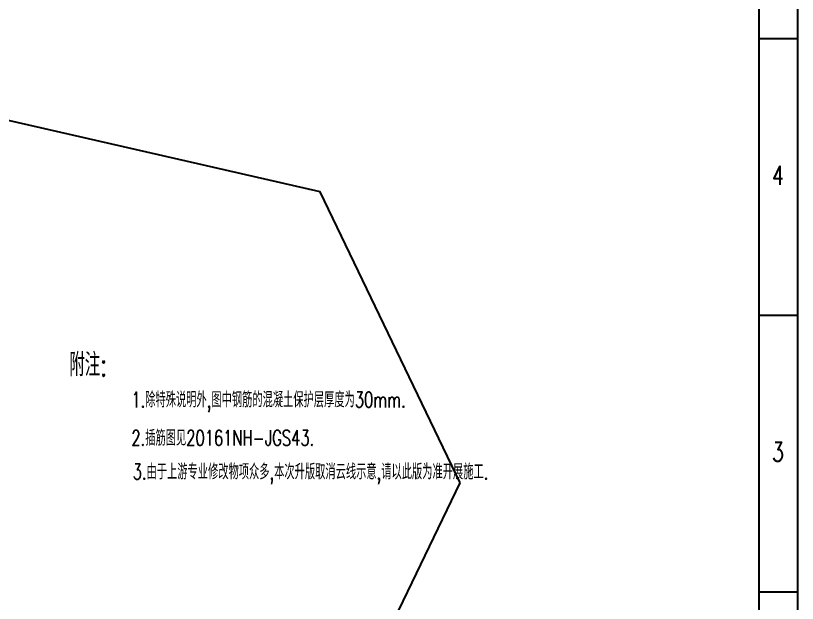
# Model space of a CAD drawing. Extents: x 207383 to 323108, y -93974 to -64274.
# Drawn here: x 239287 to 249433, y -86450 to -78827 of the extents above; entities that cross this region are included whole.
import ezdxf
from ezdxf.enums import TextEntityAlignment as Align

# ---------------------------------------------------------------- set-up
doc = ezdxf.new("R2010")
doc.units = 0
doc.layers.get('0').update_dxf_attribs({"linetype": 'CONTINUOUS'})
doc.layers.add('DIM', color=3, linetype='CONTINUOUS')
doc.layers.add('TEXT', color=4, linetype='CONTINUOUS')
doc.styles.add('HZ', font='TXT.shx', dxfattribs={"width": 0.7, "bigfont": 'hz.shx'})
doc.styles.add('RH', font='romans.shx', dxfattribs={"width": 0.7, "bigfont": 'hz.shx'})

# ---------------------------------------------------------------- blocks, each defined once
blk = doc.blocks.new('tk')
at = {"color": 4}
for p, q in [((719581, -69999), (719581, -99699)), ((719081, -70499), (719081, -99199)), ((719081, -84849), (719081, -99199)), ((719081, -84849), (719081, -99199)), ((719081, -84849), (719081, -99199)), ((719081, -84849), (719081, -99199)), ((719081, -84849), (719581, -84849)), ((719081, -88436), (719581, -88436)), ((719081, -92024), (719581, -92024))]:
    blk.add_line(p, q, dxfattribs=at)
at = {"color": 4, "style": 'HZ', "width": 0.7}
for s, p in [('4', (719329, -86748)), ('3', (719329, -90336))]:
    blk.add_text(s, height=250, dxfattribs=at).set_placement(p, align=Align.CENTER)

msp = doc.modelspace()

# ---------------------------------------------------------------- linework, layer by layer
for points in [[(207383, -64274), (249433, -64274), (249433, -93974), (207383, -93974)], [(245056, -84885), (243239, -81111), (239155, -80179), (235879, -82791), (235879, -86980), (239155, -89591), (243239, -88659)]]:
    msp.add_lwpolyline(points, close=True)

# ---------------------------------------------------------------- block references
at = {"layer": 'DIM'}
msp.add_blockref('tk', (-470148, 5725), dxfattribs=at)

# ---------------------------------------------------------------- texts
at = {"layer": 'TEXT', "style": 'RH', "width": 0.7}
for s, height, p in [('附注:', 300, (239985, -83504)), ('1.除特殊说明外,图中钢筋的混凝土保护层厚度为30mm.', 200, (240789, -83908)), ('2.插筋图见20161NH-JGS43.', 200, (240789, -84404))]:
    msp.add_text(s, height=height, dxfattribs=at).set_placement(p)
msp.add_text('3.由于上游专业修改物项众多,本次升版取消云线示意,请以此版为准开展施工.', height=200, dxfattribs=at).set_placement((240806, -84902), align=Align.BOTTOM_LEFT)

doc.saveas('drawing.dxf')
